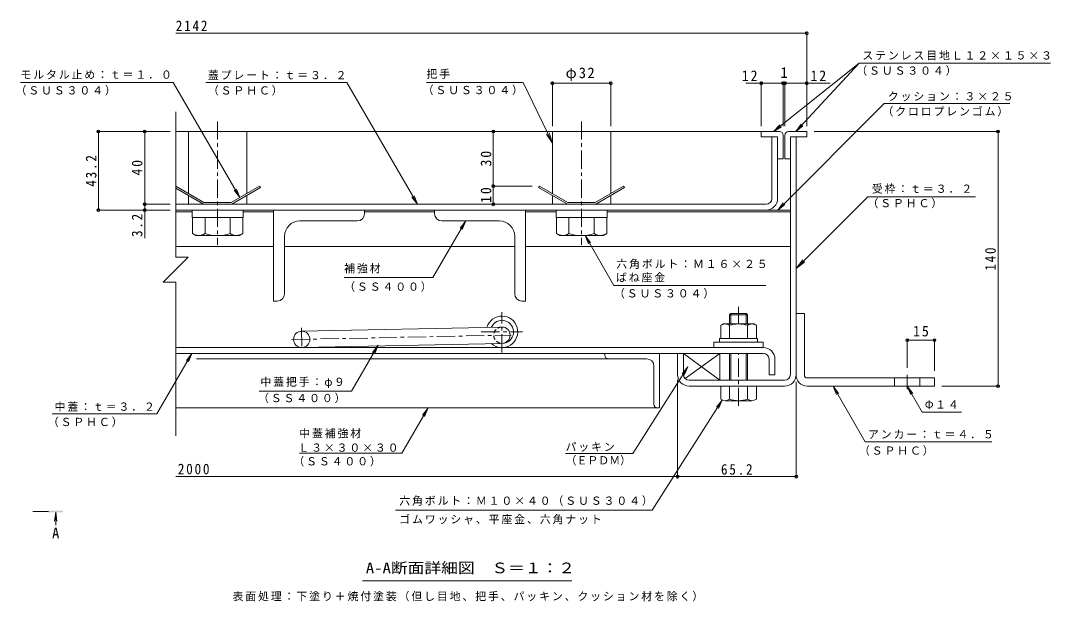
# Model space of a CAD drawing. Units: millimetres on the paper, enlarged 10 times, with parts at other scales. Extents: x -2682 to 2797, y -1962 to 1758.
# Drawn here: x -33 to 2797, y 161 to 1758 of the extents above; entities that cross this region are included whole.
import ezdxf
from ezdxf.enums import TextEntityAlignment as Align

# ---------------------------------------------------------------- set-up
doc = ezdxf.new("R2010")
doc.units = ezdxf.units.MM
doc.header["$LTSCALE"] = 10
doc.header["$PDMODE"] = 32
doc.header["$PDSIZE"] = 8
doc.linetypes.add('CHAIN1', pattern=[8, 5, -1, 1, -1])
doc.linetypes.add('DASHED1', pattern=[1.8, 1.2, -0.6])
for name, color, linetype, lineweight in [('0-2_仕上', 3, 'Continuous', 9), ('0-5_寸法', 7, 'Continuous', 9), ('D-1', 2, 'Continuous', 9), ('D-2', 3, 'Continuous', 9), ('D-3', 4, 'Continuous', 9), ('D-5', 7, 'Continuous', 9), ('D-6', 6, 'Continuous', 9), ('D-7', 5, 'Continuous', 5), ('D-9', 134, 'Continuous', 5), ('D-A', 3, 'Continuous', 9), ('D-B', 6, 'Continuous', 9), ('D-C', 2, 'Continuous', 9), ('D-E', 3, 'Continuous', 9), ('D-F', 7, 'Continuous', 9)]:
    doc.layers.add(name, color=color, linetype=linetype, lineweight=lineweight)
doc.styles.add('ＭＳ ゴシック', font='')
doc.styles.get('ＭＳ ゴシック').set_extended_font_data('MS Gothic')

msp = doc.modelspace()

# ---------------------------------------------------------------- linework, layer by layer
at = {"layer": '0-2_仕上', "color": 4, "linetype": 'CHAIN1'}
msp.add_line((0.82, 408.56), (43.82, 408.56), dxfattribs=at)
at = {"layer": '0-2_仕上', "color": 4}
for q in [(60.56, 381.77), (67.08, 381.77), (63.82, 370.96)]:
    msp.add_line((63.82, 406.56), q, dxfattribs=at)
msp.add_solid([(83.82, 406.56), (83.82, 410.56), (43.82, 406.56), (43.82, 410.56)], dxfattribs=at)
at = {"layer": 'D-1'}
for p, q in [((2082.43, 785.21), (2082.43, 1438.21)), ((2098.43, 785.21), (2098.43, 1438.21)), ((1788.43, 785.21), (1788.43, 843.21)), ((1804.43, 769.21), (2066.43, 769.21)), ((1804.43, 753.21), (1914.93, 753.21)), ((2066.43, 753.21), (1964.93, 753.21))]:
    msp.add_line(p, q, dxfattribs=at)
msp.add_lwpolyline([(1772.43, 785.21), (1772.43, 843.21), (1788.43, 843.21)], dxfattribs=at)
for centre, radius, start, end in [((1804.43, 785.21), 32, 180, 270), ((1804.43, 785.21), 16, 180, 270), ((2066.43, 785.21), 16, 270, 0), ((2066.43, 785.21), 32, 270, 0)]:
    msp.add_arc(centre, radius, start, end, dxfattribs=at)
at = {"layer": 'D-2'}
for p, q in [((2047.43, 1438.21), (2031.43, 1438.21)), ((2031.43, 1269.21), (2031.43, 1438.21)), ((2047.43, 1269.21), (2047.43, 1438.21)), ((2015.43, 1253.21), (393.71, 1253.21)), ((393.71, 1237.21), (2015.43, 1237.21))]:
    msp.add_line(p, q, dxfattribs=at)
at = {"layer": 'D-2', "linetype": 'CHAIN1'}
for p, q in [((1289.93, 845.72), (1289.93, 956.7)), ((1233.19, 902.46), (1346.67, 902.46))]:
    msp.add_line(p, q, dxfattribs=at)
at = {"layer": 'D-2'}
for centre, radius, start, end in [((2015.43, 1269.21), 16, 270, 0), ((2015.43, 1269.21), 32, 270, 0), ((1289.93, 902.46), 43.25, 228.42634, 163.35534), ((1289.93, 902.46), 31.75, 271.76079, 156.52842)]:
    msp.add_arc(centre, radius, start, end, dxfattribs=at)
at = {"layer": 'D-3'}
for p, q in [((2002.43, 1453.21), (393.71, 1453.21)), ((2062.43, 1443.21), (2062.43, 1378.21)), ((2067.43, 1443.21), (2067.43, 1378.21)), ((2077.43, 1453.21), (2127.43, 1453.21)), ((2082.43, 1378.21), (2082.43, 1438.21)), ((2047.43, 1378.21), (2062.43, 1378.21)), ((2082.43, 1378.21), (2067.43, 1378.21)), ((393.71, 1302.94), (471.18, 1258.21)), ((624.12, 1303.21), (546.18, 1258.21)), ((1624.12, 1303.21), (1546.18, 1258.21)), ((1624.12, 1303.21), (1626.62, 1298.88)), ((393.71, 1297.16), (469.84, 1253.21)), ((1469.84, 1253.21), (1390.73, 1298.88)), ((1626.62, 1298.88), (1547.52, 1253.21)), ((469.84, 1253.21), (547.52, 1253.21)), ((471.18, 1258.21), (546.18, 1258.21)), ((1469.84, 1253.21), (1547.52, 1253.21)), ((1471.18, 1258.21), (1546.18, 1258.21))]:
    msp.add_line(p, q, dxfattribs=at)
for points in [[(2052.43, 1453.21), (2002.43, 1453.21), (2002.43, 1438.21), (2047.43, 1438.21), (2047.43, 1378.21)], [(2127.43, 1453.21), (2127.43, 1438.21), (2082.43, 1438.21)], [(624.12, 1303.21), (626.62, 1298.88), (547.52, 1253.21)], [(1471.18, 1258.21), (1393.23, 1303.21), (1390.73, 1298.88)]]:
    msp.add_lwpolyline(points, dxfattribs=at)
for centre, start, end in [((2052.43, 1443.21), 0, 90), ((2077.43, 1443.21), 90, 180)]:
    msp.add_arc(centre, 10, start, end, dxfattribs=at)
at = {"layer": 'D-5'}
for p, q in [((2270.97, 1640.61), (2036.33, 1453.21)), ((2270.97, 1640.61), (2097.46, 1453.21)), ((2270.97, 1640.61), (2796.82, 1640.61)), ((-32.65, 1587.96), (386.29, 1587.96)), ((476.49, 1587.96), (863.68, 1587.96)), ((1057.97, 1253.21), (863.68, 1587.96)), ((1348.26, 1587.96), (1082.64, 1587.96)), ((1348.26, 1587.96), (1428.68, 1420.87)), ((2340.49, 1529.98), (2047.71, 1237.21)), ((2340.49, 1529.98), (2685.02, 1529.98)), ((2097.46, 1453.21), (2111.9, 1473.61)), ((1428.68, 1420.87), (1412.25, 1445.97)), ((1428.68, 1420.87), (1419.31, 1449.37)), ((2036.34, 1453.21), (2053.67, 1471.23)), ((2036.34, 1453.21), (2057.74, 1466.13)), ((2097.46, 1453.21), (2116.69, 1469.18)), ((569.77, 1271.83), (560.15, 1294.91)), ((1057.97, 1253.21), (1048.35, 1276.28)), ((2294.82, 1273.59), (2098.43, 1076.52)), ((2294.82, 1273.59), (2591.16, 1273.59)), ((1057.97, 1253.21), (1042.71, 1273.01)), ((2047.71, 1237.21), (2062.93, 1257.04)), ((2047.71, 1237.21), (2067.55, 1252.43)), ((1099.87, 1051.5), (1190.25, 1207.21)), ((1190.25, 1207.21), (1174.98, 1187.41)), ((1190.25, 1207.21), (1180.62, 1184.13)), ((1518.37, 1167.21), (1533.59, 1147.38)), ((1518.37, 1167.21), (1527.93, 1144.11)), ((1597.61, 1029.95), (1518.37, 1167.21)), ((2098.43, 1076.52), (2116.65, 1100.35)), ((2098.43, 1076.52), (2122.2, 1094.82)), ((1099.87, 1051.5), (856.31, 1051.5)), ((2014.6, 1029.95), (1597.61, 1029.95)), ((949.94, 865.86), (934.67, 846.06)), ((949.94, 865.86), (940.32, 842.79)), ((342.04, 677.39), (438.29, 843.21)), ((438.29, 843.21), (423.02, 823.41)), ((438.29, 843.21), (428.67, 820.13)), ((1649.19, 568.09), (1800.91, 806.19)), ((1800.91, 806.19), (1784.84, 787.04)), ((1800.91, 806.19), (1790.35, 783.54)), ((2199.81, 753.21), (2209.38, 730.11)), ((2199.81, 753.21), (2215.03, 733.38)), ((2403.43, 753.21), (2412.99, 730.11)), ((2403.43, 753.21), (2418.65, 733.38)), ((2403.43, 753.21), (2444.54, 682)), ((1702.46, 412.09), (1895.38, 714.84)), ((1895.38, 714.84), (1879.31, 695.69)), ((1895.38, 714.84), (1884.81, 692.18)), ((1015.23, 569.26), (1087.17, 693.21)), ((1087.17, 693.21), (1071.9, 673.41)), ((1087.17, 693.21), (1077.55, 670.13)), ((2444.54, 682), (2552.59, 682)), ((54.32, 677.39), (342.04, 677.39)), ((734.1, 569.26), (1015.23, 569.26)), ((1464.62, 568.09), (1649.19, 568.09)), ((997.59, 412.09), (1702.46, 412.09)), ((1482.18, 217.6), (907.18, 217.6))]:
    msp.add_line(p, q, dxfattribs=at)
for points in [[(386.29, 1587.96), (569.77, 1271.83), (554.51, 1291.63)], [(622.54, 738.94), (876.27, 738.94), (949.94, 865.86)], [(2199.81, 753.21), (2288.32, 599.91), (2635.75, 599.91)]]:
    msp.add_lwpolyline(points, dxfattribs=at)
at = {"layer": 'D-6'}
for p, q in [((393.71, 1237.21), (2082.43, 1237.21)), ((393.71, 1232.21), (438.68, 1232.21)), ((578.68, 1232.21), (662.43, 1232.21)), ((912.43, 1232.21), (1104.93, 1232.21)), ((1354.93, 1232.21), (1438.68, 1232.21)), ((1578.68, 1232.21), (2082.43, 1232.21)), ((393.71, 1137.21), (662.43, 1137.21)), ((692.43, 1137.21), (1324.93, 1137.21)), ((1354.93, 1137.21), (2082.43, 1137.21)), ((739.46, 904.2), (1289.93, 915.71)), ((740.4, 859.21), (1289.93, 870.7)), ((1289.93, 870.7), (1290.4, 870.71)), ((1788.43, 843.21), (1788.43, 785.21)), ((1792.94, 774.07), (1888.43, 843.21))]:
    msp.add_line(p, q, dxfattribs=at)
at = {"layer": 'D-6', "linetype": 'CHAIN1'}
for p, q in [((739.27, 913.21), (740.52, 853.34)), ((711.41, 881.12), (1315.21, 893.74))]:
    msp.add_line(p, q, dxfattribs=at)
at = {"layer": 'D-6'}
msp.add_lwpolyline([(1804.43, 769.21), (1888.43, 769.21), (1888.43, 843.21), (1788.43, 843.21), (1888.43, 769.21)], dxfattribs=at)
at = {"layer": 'D-6', "linetype": 'DASHED1'}
msp.add_arc((1289.93, 893.21), 22.5, 90, 270, dxfattribs=at)
at = {"layer": 'D-6'}
for centre, start, end in [((1289.93, 893.21), 270, 90), ((739.93, 881.71), 90, 270), ((739.93, 881.71), 270, 90)]:
    msp.add_arc(centre, 22.5, start, end, dxfattribs=at)
at = {"layer": 'D-7', "linetype": 'CHAIN1'}
for p, q in [((1939.93, 924.21), (1939.93, 970.87)), ((1939.93, 698.82), (1939.93, 843.21))]:
    msp.add_line(p, q, dxfattribs=at)
at = {"layer": 'D-7'}
for p, q in [((1918.99, 953.21), (1914.93, 949.15)), ((1964.93, 949.15), (1914.93, 949.15)), ((1914.93, 924.21), (1914.93, 949.15)), ((1960.87, 953.21), (1918.99, 953.21)), ((1918.99, 924.21), (1918.99, 953.21)), ((1960.87, 953.21), (1964.93, 949.15)), ((1960.87, 924.21), (1960.87, 953.21)), ((1964.93, 949.15), (1964.93, 925.71)), ((1964.93, 949.15), (1964.93, 924.21)), ((1914.93, 843.21), (1914.93, 769.21)), ((1918.99, 769.21), (1918.99, 843.21)), ((1960.87, 769.21), (1960.87, 843.21)), ((1964.93, 843.21), (1964.93, 769.21)), ((1988.93, 753.21), (1890.93, 753.21)), ((1890.93, 717.68), (1890.93, 753.21)), ((1914.93, 753.21), (1914.93, 717.68)), ((1964.93, 753.21), (1964.93, 717.68)), ((1988.93, 717.68), (1988.93, 753.21)), ((1976.93, 713.21), (1902.93, 713.21))]:
    msp.add_line(p, q, dxfattribs=at)
at = {"layer": 'D-7', "color": 2, "lineweight": 9}
for p, q in [((1890.85, 920.41), (1897.43, 924.21)), ((1890.85, 920.41), (1890.85, 884.21)), ((1982.43, 924.21), (1897.43, 924.21)), ((1915.39, 920.41), (1915.39, 884.21)), ((1964.46, 920.41), (1964.46, 884.21))]:
    msp.add_line(p, q, dxfattribs=at)
at = {"layer": 'D-7', "color": 6, "lineweight": 9}
for p, q in [((1887.43, 884.21), (1887.43, 874.21)), ((1887.43, 874.21), (1992.43, 874.21))]:
    msp.add_line(p, q, dxfattribs=at)
at = {"layer": 'D-7', "color": 134}
for p, q in [((1872.43, 874.21), (1872.43, 859.21)), ((1872.43, 874.21), (2007.43, 874.21)), ((1872.43, 859.21), (2007.43, 859.21)), ((2007.43, 874.21), (2007.43, 859.21))]:
    msp.add_line(p, q, dxfattribs=at)
at = {"layer": 'D-7', "color": 2, "lineweight": 9}
msp.add_lwpolyline([(1982.43, 924.21), (1989, 920.41), (1989, 884.21), (1890.85, 884.21)], dxfattribs=at)
at = {"layer": 'D-7', "color": 6, "lineweight": 9}
msp.add_lwpolyline([(1887.43, 884.21), (1992.43, 884.21), (1992.43, 874.21)], dxfattribs=at)
at = {"layer": 'D-7', "color": 2, "lineweight": 9}
for centre, radius, start, end in [((1905.33, 895.33), 28.97, 94.38438, 120), ((1902.35, 900.01), 24.21, 57.42749, 88.18784), ((1939.93, 843.01), 81.2, 72.41188, 107.5881), ((1977.5, 900.01), 24.21, 91.81215, 122.57249), ((1974.52, 895.33), 28.97, 59.99998, 85.6156)]:
    msp.add_arc(centre, radius, start, end, dxfattribs=at)
at = {"layer": 'D-7'}
for centre, radius, start, end in [((1902.93, 731.54), 18.33, 229.1022, 310.89809), ((1939.93, 785.29), 72.08, 249.70546, 290.29454), ((1976.93, 731.54), 18.33, 229.10191, 310.8978)]:
    msp.add_arc(centre, radius, start, end, dxfattribs=at)
at = {"layer": 'D-9'}
for p, q in [((662.43, 1237.21), (662.43, 987.21)), ((912.43, 1237.21), (662.43, 1237.21)), ((912.43, 1227.16), (912.43, 1237.21)), ((1104.93, 1227.16), (1104.93, 1237.21)), ((1104.93, 1237.21), (1354.93, 1237.21)), ((1354.93, 1237.21), (1354.93, 987.21)), ((734.93, 1207.21), (892.47, 1207.21)), ((1282.43, 1207.21), (1124.88, 1207.21)), ((692.43, 1164.71), (692.43, 1007.16)), ((1324.93, 1164.71), (1324.93, 1007.16)), ((672.47, 987.21), (662.43, 987.21)), ((1344.88, 987.21), (1354.93, 987.21))]:
    msp.add_line(p, q, dxfattribs=at)
for centre, radius, start, end in [((892.43, 1227.21), 20, 270.13706, 359.86294), ((1124.93, 1227.21), 20, 180.13706, 269.86294), ((734.93, 1164.71), 42.5, 90, 180), ((1282.43, 1164.71), 42.5, 0, 90), ((672.43, 1007.21), 20, 270.13706, 359.86294), ((1344.93, 1007.21), 20, 180.13706, 269.86294)]:
    msp.add_arc(centre, radius, start, end, dxfattribs=at)
at = {"layer": 'D-A'}
for p, q in [((2007.93, 859.21), (393.71, 859.21)), ((393.71, 843.21), (2007.93, 843.21)), ((2023.93, 827.21), (2023.93, 784.21)), ((2039.93, 827.21), (2039.93, 784.21)), ((2023.93, 784.21), (2039.93, 784.21))]:
    msp.add_line(p, q, dxfattribs=at)
for radius in [32, 16]:
    msp.add_arc((2007.93, 827.21), radius, 0, 90, dxfattribs=at)
at = {"layer": 'D-B'}
for p, q in [((1572.43, 843.21), (450.23, 843.21)), ((1582.43, 828.21), (450.23, 828.21)), ((1572.43, 843.21), (1722.43, 843.21)), ((1572.43, 838.21), (1572.43, 843.21)), ((1582.43, 828.21), (1687.43, 828.21)), ((1722.43, 843.21), (1722.43, 693.21)), ((1707.43, 703.21), (1707.43, 808.21)), ((1717.43, 693.21), (393.71, 693.21)), ((1717.43, 693.21), (1722.43, 693.21))]:
    msp.add_line(p, q, dxfattribs=at)
for centre, radius, start, end in [((1582.43, 838.21), 10, 180, 270), ((1687.43, 808.21), 20, 0, 90), ((1717.43, 703.21), 10, 180, 270)]:
    msp.add_arc(centre, radius, start, end, dxfattribs=at)
at = {"layer": 'D-C', "linetype": 'CHAIN1'}
for p, q in [((508.68, 1480.89), (508.68, 1141.58)), ((1508.68, 1480.89), (1508.68, 1141.58))]:
    msp.add_line(p, q, dxfattribs=at)
at = {"layer": 'D-C'}
for p, q in [((428.68, 1453.21), (588.68, 1453.21)), ((428.68, 1453.21), (428.68, 1282.75)), ((588.68, 1453.21), (588.68, 1282.75)), ((1428.68, 1453.21), (1428.68, 1282.75)), ((1428.68, 1453.21), (1588.68, 1453.21)), ((1588.68, 1453.21), (1588.68, 1282.75)), ((428.68, 1276.97), (428.68, 1253.21)), ((588.68, 1276.97), (588.68, 1253.21)), ((1428.68, 1276.97), (1428.68, 1253.21)), ((1588.68, 1276.97), (1588.68, 1253.21)), ((428.68, 1253.21), (588.68, 1253.21)), ((1428.68, 1253.21), (1588.68, 1253.21))]:
    msp.add_line(p, q, dxfattribs=at)
at = {"layer": 'D-C', "color": 134, "lineweight": 5}
for p, q in [((438.68, 1237.21), (578.68, 1237.21)), ((578.68, 1237.21), (578.68, 1217.21)), ((1438.68, 1237.21), (1438.68, 1217.21)), ((1438.68, 1237.21), (1578.68, 1237.21)), ((1438.68, 1217.21), (1578.68, 1217.21)), ((1578.68, 1237.21), (1578.68, 1217.21))]:
    msp.add_line(p, q, dxfattribs=at)
at = {"layer": 'D-C', "color": 5, "lineweight": 5}
for p, q in [((474.03, 1172.57), (474.03, 1217.21)), ((543.32, 1172.57), (543.32, 1217.21)), ((577.96, 1172.57), (577.96, 1217.21)), ((1439.39, 1217.21), (1439.39, 1172.57)), ((1577.96, 1217.21), (1439.39, 1217.21)), ((1474.03, 1172.57), (1474.03, 1217.21)), ((1543.32, 1172.57), (1543.32, 1217.21)), ((1577.96, 1172.57), (1577.96, 1217.21)), ((448.68, 1167.21), (439.39, 1172.57)), ((448.68, 1167.21), (568.68, 1167.21)), ((568.68, 1167.21), (577.96, 1172.57)), ((1448.68, 1167.21), (1439.39, 1172.57))]:
    msp.add_line(p, q, dxfattribs=at)
at = {"layer": 'D-C', "color": 134, "lineweight": 5}
msp.add_lwpolyline([(438.68, 1237.21), (438.68, 1217.21), (578.68, 1217.21)], dxfattribs=at)
at = {"layer": 'D-C', "color": 5, "lineweight": 5}
for points in [[(577.96, 1217.21), (439.39, 1217.21), (439.39, 1172.57)], [(1448.68, 1167.21), (1568.68, 1167.21), (1577.96, 1172.57)]]:
    msp.add_lwpolyline(points, dxfattribs=at)
for centre, radius, start, end in [((459.84, 1207.98), 40.89, 240, 265.61574), ((455.63, 1201.38), 34.18, 271.81354, 302.57069), ((508.68, 1281.85), 114.64, 252.41203, 287.58795), ((561.72, 1201.38), 34.18, 237.42929, 268.18645), ((557.51, 1207.98), 40.89, 274.38425, 299.99998), ((1459.84, 1207.98), 40.89, 240, 265.61574), ((1455.63, 1201.38), 34.18, 271.81354, 302.57069), ((1508.68, 1281.85), 114.64, 252.41203, 287.58795), ((1561.72, 1201.38), 34.18, 237.42929, 268.18645), ((1557.51, 1207.98), 40.89, 274.38425, 299.99998)]:
    msp.add_arc(centre, radius, start, end, dxfattribs=at)
at = {"layer": 'D-E'}
for p, q in [((2098.43, 953.21), (2098.43, 785.21)), ((2098.43, 953.21), (2120.93, 953.21)), ((2120.93, 783.21), (2120.93, 953.21)), ((2128.43, 775.71), (2478.43, 775.71)), ((2368.43, 753.21), (2368.43, 775.71)), ((2438.43, 753.21), (2438.43, 775.71)), ((2478.43, 775.71), (2478.43, 753.21)), ((2478.43, 753.21), (2128.43, 753.21))]:
    msp.add_line(p, q, dxfattribs=at)
at = {"layer": 'D-E', "linetype": 'CHAIN1'}
msp.add_line((2403.43, 744.48), (2403.43, 783.92), dxfattribs=at)
at = {"layer": 'D-E'}
for radius, start in [(30, 176.17647), (7.5, 180.00027)]:
    msp.add_arc((2128.43, 783.21), radius, start, 270, dxfattribs=at)
at = {"layer": 'D-F'}
for p, q in [((2127.43, 1468.21), (2127.43, 1728.02)), ((2127.43, 1723.02), (393.71, 1723.02)), ((1428.67, 1468.21), (1428.67, 1590.83)), ((1428.67, 1585.83), (1588.68, 1585.83)), ((1588.68, 1468.21), (1588.68, 1590.83)), ((1959.56, 1585.83), (2062.43, 1585.83)), ((2002.43, 1468.21), (2002.43, 1590.83)), ((2062.43, 1468.21), (2062.43, 1590.83)), ((2062.43, 1585.83), (2067.43, 1585.83)), ((2067.43, 1468.21), (2067.43, 1590.83)), ((2067.43, 1585.83), (2191.78, 1585.83)), ((393.71, 1507.47), (393.71, 1107.62)), ((178.17, 1453.21), (378.71, 1453.21)), ((181.17, 1237.21), (181.17, 1453.21)), ((308.41, 1253.21), (308.41, 1453.21)), ((1266.02, 1303.21), (1266.02, 1453.21)), ((2656.05, 1453.21), (2147.43, 1453.21)), ((2653.05, 753.21), (2653.05, 1453.21)), ((1263.02, 1303.21), (1373.23, 1303.21)), ((1266.02, 1253.21), (1266.02, 1303.21)), ((378.71, 1253.21), (303.41, 1253.21)), ((308.41, 1237.21), (308.41, 1253.21)), ((178.17, 1237.21), (378.71, 1237.21)), ((308.41, 1237.21), (308.41, 1159.66)), ((393.71, 1038.8), (359.3, 1038.8)), ((393.71, 1038.8), (393.71, 616.67)), ((2403.43, 882.46), (2403.43, 803.92)), ((2403.43, 879.46), (2478.43, 879.46)), ((2478.43, 882.46), (2478.43, 795.71)), ((1772.42, 770.21), (1772.42, 499.42)), ((2098.43, 501.42), (2098.43, 765.21)), ((2656.05, 753.21), (2498.43, 753.21)), ((1772.42, 504.42), (393.71, 504.42)), ((1772.42, 504.42), (2098.43, 504.42))]:
    msp.add_line(p, q, dxfattribs=at)
msp.add_lwpolyline([(393.71, 1107.62), (428.11, 1107.62), (359.3, 1038.8)], dxfattribs=at)
for p in [(2127.43, 1723.02), (1428.67, 1585.83), (1588.68, 1585.83), (2002.43, 1585.83), (2062.43, 1585.83), (2067.43, 1585.83), (2127.43, 1585.83), (181.17, 1453.21), (308.41, 1453.21), (1266.02, 1453.21), (2653.05, 1453.21), (1266.02, 1303.21), (308.41, 1253.21), (1266.02, 1253.21), (181.17, 1237.21), (308.41, 1237.21), (2403.43, 879.46), (2478.43, 879.46), (2653.05, 753.21), (1772.42, 504.42), (2098.43, 504.42)]:
    msp.add_point(p, dxfattribs=at)

# ---------------------------------------------------------------- texts
at = {"layer": '0-5_寸法', "color": 2, "style": 'ＭＳ ゴシック'}
msp.add_text('A', height=29.33, dxfattribs=at).set_placement((53.82, 325.86), align=Align.BOTTOM_LEFT)
at = {"layer": 'D-5', "style": 'ＭＳ ゴシック'}
msp.add_text('（ＥＰＤＭ）', height=21.99, dxfattribs=at).set_placement((1464.62, 531.53), align=Align.BOTTOM_LEFT)
at = {"layer": 'D-5', "color": 2, "style": 'ＭＳ ゴシック', "width": 1.15}
msp.add_text('A-A断面詳細図\u3000Ｓ＝１：２', height=29.33, dxfattribs=at).set_placement((915.93, 230.1), align=Align.BOTTOM_LEFT)
at = {"layer": 'D-5', "char_height": 21.99, "attachment_point": 7, "style": 'ＭＳ ゴシック'}
for s, insert in [('\\T1.17;ステンレス目地Ｌ１２×１５×３', (2280.17, 1648.78)), ('\\T1.17;モルタル止め：ｔ＝１．０', (-33.04, 1596.96)), ('\\T1.17;蓋プレート：ｔ＝３．２', (481.83, 1595.51)), ('\\T1.17;把手', (1082.64, 1597.8)), ('\\T1.17;（ＳＵＳ３０４）', (2263.33, 1606.34)), ('\\T1.17;（ＳＵＳ３０４）', (-46.6, 1552.05)), ('\\T1.17;（ＳＰＨＣ）', (481.83, 1551.84)), ('\\T1.17;（ＳＵＳ３０４）', (1071.93, 1552.89)), ('\\T1.17;クッション：３×２５', (2350.04, 1536.31)), ('\\T1.17;（クロロプレンゴム）', (2335.22, 1494.21)), ('\\T1.17;受枠：ｔ＝３．２', (2306.32, 1282.15)), ('\\T1.17;（ＳＰＨＣ）', (2294.16, 1242)), ('\\T1.17;補強材', (856.31, 1062.98)), ('\\T1.17;六角ボルト：Ｍ１６×２５', (1604.14, 1075.3)), ('\\T1.17;ばね座金', (1603.1, 1038.58)), ('\\T1.17;（ＳＳ４００）', (856.31, 1012.45)), ('\\T1.17;（ＳＵＳ３０４）', (1597.61, 994.09)), ('\\T1.17;中蓋把手：φ９', (626.26, 747.83)), ('\\T1.17;中蓋：ｔ＝３．２', (60.75, 683.08)), ('\\T1.17;（ＳＳ４００）', (619.62, 706.29)), ('\\T1.17;Φ１４', (2451.84, 690.52)), ('\\T1.17;（ＳＰＨＣ）', (42.07, 640.52)), ('\\T1.17;中蓋補強材', (732.82, 609.76)), ('\\T1.17;アンカー：ｔ＝４．５', (2295.62, 608.43)), ('\\T1.17;Ｌ３×３０×３０', (730.47, 572.57)), ('\\T1.17;パッキン', (1464.62, 572.91)), ('\\T1.17;（ＳＰＨＣ）', (2270.64, 561.83)), ('\\T1.17;（ＳＳ４００）', (716.63, 532.43)), ('\\T1.17;六角ボルト：Ｍ１０×４０（ＳＵＳ３０４）', (1007.73, 424.11)), ('\\T1.17;ゴムワッシャ、平座金、六角ナット', (1007.73, 373.28)), ('\\T1.17;表面処理：下塗り＋焼付塗装（但し目地、把手、パッキン、クッション材を除く）', (549.68, 161.47))]:
    msp.add_mtext(s, dxfattribs=dict(at, insert=insert))
at = {"layer": 'D-F', "color": 2, "style": 'ＭＳ ゴシック'}
msp.add_text('1', height=29.33, dxfattribs=at).set_placement((2054.93, 1591.83), align=Align.BOTTOM_LEFT)
at = {"layer": 'D-F', "color": 2, "char_height": 29.33, "attachment_point": 7, "style": 'ＭＳ ゴシック'}
for s, insert in [('\\T1.28;\\W0.9;2142', (393.71, 1729.02)), ('\\T1.19;φ32', (1464.93, 1591.83)), ('\\T1.27;\\W0.95;12', (1948.96, 1591.83)), ('\\T1.27;\\W0.95;12', (2137.7, 1591.83)), ('\\T1.27;\\W0.95;15', (2419.68, 889.46)), ('\\T1.28;\\W0.9;2000', (399.43, 510.42)), ('\\T1.28;\\W0.9;65.2', (1891.67, 509.42))]:
    msp.add_mtext(s, dxfattribs=dict(at, insert=insert))
at = {"layer": 'D-F', "color": 2, "char_height": 29.33, "attachment_point": 7, "rotation": 90, "style": 'ＭＳ ゴシック'}
for s, insert in [('\\T1.28;\\W0.9;43.2', (176.17, 1301.46)), ('\\T1.27;\\W0.95;30', (1261.02, 1356.96)), ('\\T1.27;\\W0.95;40', (302.41, 1331.96)), ('\\T1.27;\\W0.95;10', (1261.02, 1256.96)), ('\\T1.27;\\W0.9;3.2', (302.41, 1163.27)), ('\\T1.27;\\W0.9;140', (2647.05, 1070.71))]:
    msp.add_mtext(s, dxfattribs=dict(at, insert=insert))

doc.saveas('drawing.dxf')
